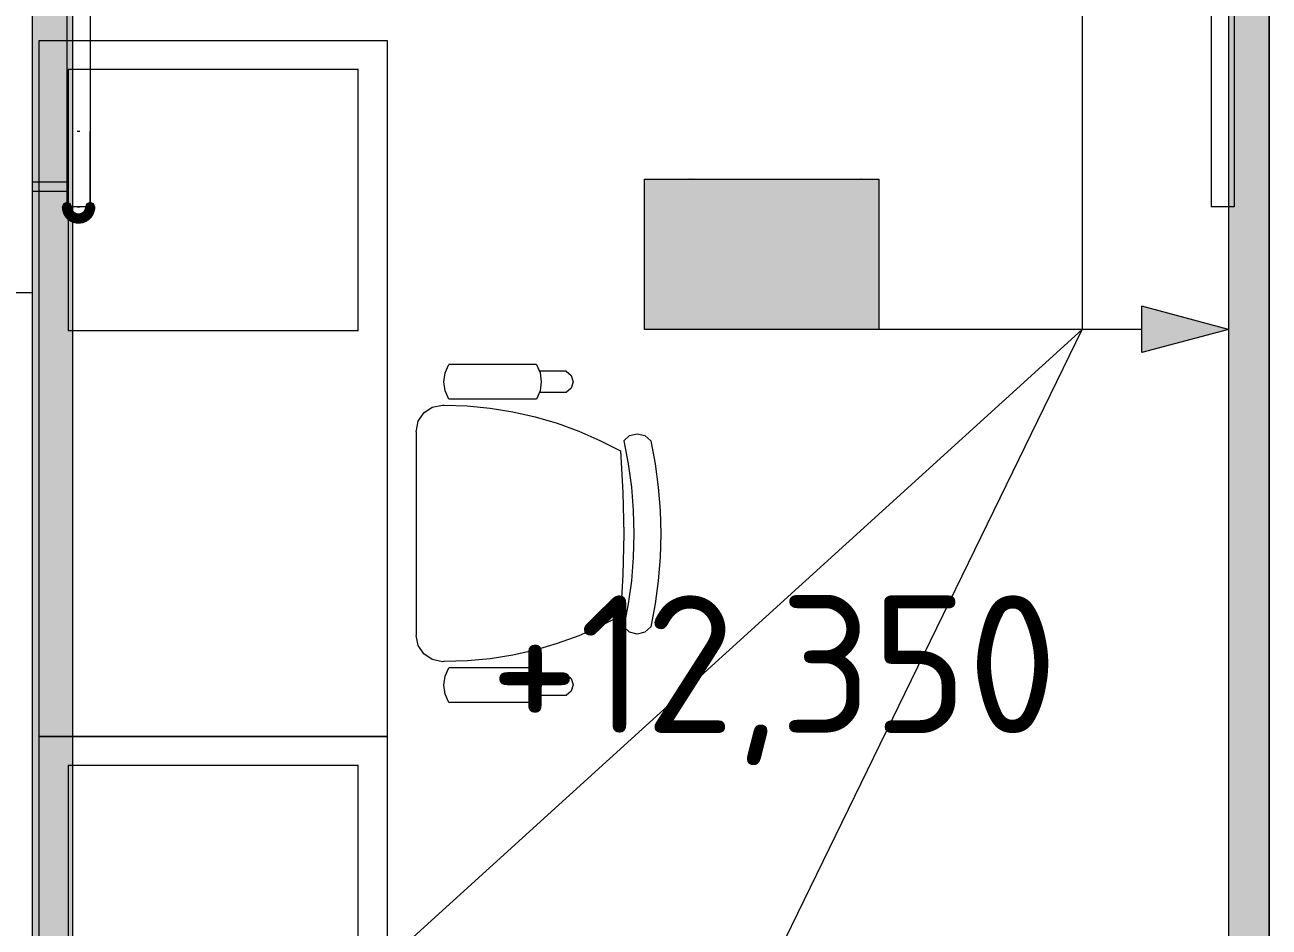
# Model space of a CAD drawing. Header units: millimetres. Extents: x 0 to 1189, y 0 to 841.
# Drawn here: x 634.08 to 655.53, y 334.67 to 350.22 of the extents above; entities that cross this region are included whole.
import ezdxf

# ---------------------------------------------------------------- set-up
doc = ezdxf.new("R2010")
doc.units = ezdxf.units.MM

msp = doc.modelspace()

# ---------------------------------------------------------------- hatches: boundary and pattern name
at = {"true_color": 0xf1d696}
h = msp.add_hatch(color=41, dxfattribs=at)
h.dxf.hatch_style = 2
h.paths.add_polyline_path([(634.90197, 313.004249), (634.201969, 313.004249), (634.201969, 369.504335), (634.90197, 369.504335)])
h = msp.add_hatch(color=41, dxfattribs=at)
h.dxf.hatch_style = 2
h.paths.add_polyline_path([(654.827, 369.504335), (655.527001, 369.504335), (655.527001, 313.004249), (654.827, 313.004249)])
at = {"true_color": 0xffffff}
h = msp.add_hatch(color=7, dxfattribs=at)
h.dxf.hatch_style = 2
h.paths.add_polyline_path([(644.760985, 347.561302), (648.800991, 347.561302), (648.800991, 344.973298), (644.760985, 344.973298)])
h = msp.add_hatch(color=7, dxfattribs=at)
h.dxf.hatch_style = 2
h.paths.add_polyline_path([(644.760985, 347.561302), (648.800991, 347.561302), (648.800991, 344.973298), (644.760985, 344.973298)])
h = msp.add_hatch(color=7, dxfattribs=at)
h.dxf.hatch_style = 2
h.paths.add_polyline_path([(644.760985, 347.561302), (648.800991, 347.561302), (648.800991, 344.973298), (644.760985, 344.973298)])
h = msp.add_hatch(color=7, dxfattribs=at)
h.dxf.hatch_style = 2
h.paths.add_polyline_path([(644.760985, 347.561302), (648.800991, 347.561302), (648.800991, 344.973298), (644.760985, 344.973298)])
at = {"true_color": 0x0077b0}
h = msp.add_hatch(color=144, dxfattribs=at)
h.paths.add_polyline_path([(645.973221, 346.166535), (645.973221, 346.973514), (645.943731, 347.130197), (645.85471, 347.261249), (645.72607, 347.347652), (645.569731, 347.377004), (645.413255, 347.347652), (645.281997, 347.261249), (645.194561, 347.130197), (645.166242, 346.973514), (645.166242, 346.166535), (645.194561, 346.010197), (645.281997, 345.881557), (645.413255, 345.792536), (645.569731, 345.763046), (645.72607, 345.792536), (645.85471, 345.881557), (645.943731, 346.010197)])
h.paths.add_polyline_path([(646.173863, 346.166535), (646.16271, 346.045879), (646.129284, 345.933853), (646.073637, 345.830819), (645.995821, 345.737138), (645.904052, 345.659839), (645.802, 345.605329), (645.690336, 345.57304), (645.569731, 345.562403), (645.447999, 345.57304), (645.336292, 345.605329), (645.234093, 345.659839), (645.140886, 345.737138), (645.063156, 345.830819), (645.007699, 345.933853), (644.974462, 346.045879), (644.963395, 346.166535), (644.963395, 346.973514), (644.974462, 347.095247), (645.007699, 347.206954), (645.063156, 347.309153), (645.140886, 347.40236), (645.234093, 347.480176), (645.336292, 347.535823), (645.447999, 347.569249), (645.569731, 347.580402), (645.690387, 347.569292), (645.802413, 347.536167), (645.905447, 347.481339), (645.999128, 347.405116), (646.075032, 347.311478), (646.129697, 347.208332), (646.162762, 347.095677), (646.173863, 346.973514)])
h = msp.add_hatch(color=144, dxfattribs=at)
h.paths.add_polyline_path([(645.973221, 346.166535), (645.973221, 346.973514), (645.943731, 347.130197), (645.85471, 347.261249), (645.72607, 347.347652), (645.569731, 347.377004), (645.413255, 347.347652), (645.281997, 347.261249), (645.194561, 347.130197), (645.166242, 346.973514), (645.166242, 346.166535), (645.194561, 346.010197), (645.281997, 345.881557), (645.413255, 345.792536), (645.569731, 345.763046), (645.72607, 345.792536), (645.85471, 345.881557), (645.943731, 346.010197)])
h.paths.add_polyline_path([(646.173863, 346.166535), (646.16271, 346.045879), (646.129284, 345.933853), (646.073637, 345.830819), (645.995821, 345.737138), (645.904052, 345.659839), (645.802, 345.605329), (645.690336, 345.57304), (645.569731, 345.562403), (645.447999, 345.57304), (645.336292, 345.605329), (645.234093, 345.659839), (645.140886, 345.737138), (645.063156, 345.830819), (645.007699, 345.933853), (644.974462, 346.045879), (644.963395, 346.166535), (644.963395, 346.973514), (644.974462, 347.095247), (645.007699, 347.206954), (645.063156, 347.309153), (645.140886, 347.40236), (645.234093, 347.480176), (645.336292, 347.535823), (645.447999, 347.569249), (645.569731, 347.580402), (645.690387, 347.569292), (645.802413, 347.536167), (645.905447, 347.481339), (645.999128, 347.405116), (646.075032, 347.311478), (646.129697, 347.208332), (646.162762, 347.095677), (646.173863, 346.973514)])
h = msp.add_hatch(color=144, dxfattribs=at)
h.paths.add_polyline_path([(645.973221, 346.166535), (645.973221, 346.973514), (645.943731, 347.130197), (645.85471, 347.261249), (645.72607, 347.347652), (645.569731, 347.377004), (645.413255, 347.347652), (645.281997, 347.261249), (645.194561, 347.130197), (645.166242, 346.973514), (645.166242, 346.166535), (645.194561, 346.010197), (645.281997, 345.881557), (645.413255, 345.792536), (645.569731, 345.763046), (645.72607, 345.792536), (645.85471, 345.881557), (645.943731, 346.010197)])
h.paths.add_polyline_path([(646.173863, 346.166535), (646.16271, 346.045879), (646.129284, 345.933853), (646.073637, 345.830819), (645.995821, 345.737138), (645.904052, 345.659839), (645.802, 345.605329), (645.690336, 345.57304), (645.569731, 345.562403), (645.447999, 345.57304), (645.336292, 345.605329), (645.234093, 345.659839), (645.140886, 345.737138), (645.063156, 345.830819), (645.007699, 345.933853), (644.974462, 346.045879), (644.963395, 346.166535), (644.963395, 346.973514), (644.974462, 347.095247), (645.007699, 347.206954), (645.063156, 347.309153), (645.140886, 347.40236), (645.234093, 347.480176), (645.336292, 347.535823), (645.447999, 347.569249), (645.569731, 347.580402), (645.690387, 347.569292), (645.802413, 347.536167), (645.905447, 347.481339), (645.999128, 347.405116), (646.075032, 347.311478), (646.129697, 347.208332), (646.162762, 347.095677), (646.173863, 346.973514)])
h = msp.add_hatch(color=144, dxfattribs=at)
h.paths.add_polyline_path([(645.973221, 346.166535), (645.973221, 346.973514), (645.943731, 347.130197), (645.85471, 347.261249), (645.72607, 347.347652), (645.569731, 347.377004), (645.413255, 347.347652), (645.281997, 347.261249), (645.194561, 347.130197), (645.166242, 346.973514), (645.166242, 346.166535), (645.194561, 346.010197), (645.281997, 345.881557), (645.413255, 345.792536), (645.569731, 345.763046), (645.72607, 345.792536), (645.85471, 345.881557), (645.943731, 346.010197)])
h.paths.add_polyline_path([(646.173863, 346.166535), (646.16271, 346.045879), (646.129284, 345.933853), (646.073637, 345.830819), (645.995821, 345.737138), (645.904052, 345.659839), (645.802, 345.605329), (645.690336, 345.57304), (645.569731, 345.562403), (645.447999, 345.57304), (645.336292, 345.605329), (645.234093, 345.659839), (645.140886, 345.737138), (645.063156, 345.830819), (645.007699, 345.933853), (644.974462, 346.045879), (644.963395, 346.166535), (644.963395, 346.973514), (644.974462, 347.095247), (645.007699, 347.206954), (645.063156, 347.309153), (645.140886, 347.40236), (645.234093, 347.480176), (645.336292, 347.535823), (645.447999, 347.569249), (645.569731, 347.580402), (645.690387, 347.569292), (645.802413, 347.536167), (645.905447, 347.481339), (645.999128, 347.405116), (646.075032, 347.311478), (646.129697, 347.208332), (646.162762, 347.095677), (646.173863, 346.973514)])
h = msp.add_hatch(color=144, dxfattribs=at)
h.dxf.hatch_style = 2
h.paths.add_polyline_path([(648.396341, 347.235893), (648.16483, 347.004382), (648.094275, 346.973514), (648.018138, 346.998801), (647.992851, 347.074938), (648.020963, 347.145493), (648.416185, 347.540715), (648.456974, 347.570067), (648.497764, 347.580402), (648.573901, 347.55484), (648.599188, 347.478428), (648.599188, 345.661071), (648.573901, 345.586312), (648.497764, 345.562403), (648.421628, 345.586312), (648.396341, 345.661071)])
h = msp.add_hatch(color=144, dxfattribs=at)
h.dxf.hatch_style = 2
h.paths.add_polyline_path([(648.396341, 347.235893), (648.16483, 347.004382), (648.094275, 346.973514), (648.018138, 346.998801), (647.992851, 347.074938), (648.020963, 347.145493), (648.416185, 347.540715), (648.456974, 347.570067), (648.497764, 347.580402), (648.573901, 347.55484), (648.599188, 347.478428), (648.599188, 345.661071), (648.573901, 345.586312), (648.497764, 345.562403), (648.421628, 345.586312), (648.396341, 345.661071)])
h = msp.add_hatch(color=144, dxfattribs=at)
h.dxf.hatch_style = 2
h.paths.add_polyline_path([(648.396341, 347.235893), (648.16483, 347.004382), (648.094275, 346.973514), (648.018138, 346.998801), (647.992851, 347.074938), (648.020963, 347.145493), (648.416185, 347.540715), (648.456974, 347.570067), (648.497764, 347.580402), (648.573901, 347.55484), (648.599188, 347.478428), (648.599188, 345.661071), (648.573901, 345.586312), (648.497764, 345.562403), (648.421628, 345.586312), (648.396341, 345.661071)])
h = msp.add_hatch(color=144, dxfattribs=at)
h.dxf.hatch_style = 2
h.paths.add_polyline_path([(648.396341, 347.235893), (648.16483, 347.004382), (648.094275, 346.973514), (648.018138, 346.998801), (647.992851, 347.074938), (648.020963, 347.145493), (648.416185, 347.540715), (648.456974, 347.570067), (648.497764, 347.580402), (648.573901, 347.55484), (648.599188, 347.478428), (648.599188, 345.661071), (648.573901, 345.586312), (648.497764, 345.562403), (648.421628, 345.586312), (648.396341, 345.661071)])
h = msp.add_hatch(color=7)
h.dxf.hatch_style = 2
h.paths.add_polyline_path([(634.71197, 347.082301), (634.738407, 347.018738), (634.80197, 346.992301), (634.865532, 347.018738), (634.89197, 347.082301), (634.865532, 347.147864), (634.80197, 347.174301), (634.738407, 347.147864)])
h = msp.add_hatch(color=7)
h.dxf.hatch_style = 2
h.paths.add_polyline_path([(634.71197, 347.074301), (634.738407, 347.010738), (634.80197, 346.984301), (634.865532, 347.010738), (634.89197, 347.074301), (634.865532, 347.145864), (634.80197, 347.172301), (634.738407, 347.145864)])
h = msp.add_hatch(color=7)
h.dxf.hatch_style = 2
h.paths.add_polyline_path([(634.713665, 347.055138), (634.747782, 346.995345), (634.814133, 346.976996), (634.873926, 347.011113), (634.892275, 347.077464), (634.857158, 347.145257), (634.790807, 347.163606), (634.731014, 347.129489)])
h = msp.add_hatch(color=7)
h.dxf.hatch_style = 2
h.paths.add_polyline_path([(634.714665, 347.047138), (634.748782, 346.987345), (634.815133, 346.968996), (634.874926, 347.003113), (634.893275, 347.069464), (634.858158, 347.137257), (634.791807, 347.155606), (634.732014, 347.121489)])
h = msp.add_hatch(color=7)
h.dxf.hatch_style = 2
h.paths.add_polyline_path([(634.715665, 347.039138), (634.749782, 346.979345), (634.816133, 346.960996), (634.875926, 346.995113), (634.894275, 347.061464), (634.859158, 347.129257), (634.792807, 347.147606), (634.733014, 347.113489)])
h = msp.add_hatch(color=7)
h.dxf.hatch_style = 2
h.paths.add_polyline_path([(634.718665, 347.023138), (634.752782, 346.963345), (634.819133, 346.944996), (634.878926, 346.979113), (634.897275, 347.045464), (634.862158, 347.113257), (634.795807, 347.131606), (634.736014, 347.097489)])
h = msp.add_hatch(color=7)
h.dxf.hatch_style = 2
h.paths.add_polyline_path([(634.719657, 347.020473), (634.760721, 346.96522), (634.828798, 346.954988), (634.884051, 346.996052), (634.894283, 347.064129), (634.851218, 347.127382), (634.783142, 347.137614), (634.727889, 347.096549)])
h = msp.add_hatch(color=7)
h.dxf.hatch_style = 2
h.paths.add_polyline_path([(634.7267, 346.9947), (634.773773, 346.944467), (634.842571, 346.942031), (634.892804, 346.989104), (634.89524, 347.057902), (634.845167, 347.116135), (634.776369, 347.118571), (634.726136, 347.071498)])
h = msp.add_hatch(color=7)
h.dxf.hatch_style = 2
h.paths.add_polyline_path([(634.726433, 346.994576), (634.769315, 346.940722), (634.837695, 346.932764), (634.891549, 346.975646), (634.899507, 347.044026), (634.854625, 347.10488), (634.786245, 347.112838), (634.732391, 347.069956)])
h = msp.add_hatch(color=7)
h.dxf.hatch_style = 2
h.paths.add_polyline_path([(634.7317, 346.9797), (634.778773, 346.929467), (634.847571, 346.927031), (634.897804, 346.974104), (634.90024, 347.042902), (634.850167, 347.101135), (634.781369, 347.103571), (634.731136, 347.056498)])
h = msp.add_hatch(color=7)
h.dxf.hatch_style = 2
h.paths.add_polyline_path([(634.736247, 346.968848), (634.785585, 346.920839), (634.854423, 346.921578), (634.902432, 346.970916), (634.901693, 347.039754), (634.849355, 347.094763), (634.780517, 347.094024), (634.732508, 347.044686)])
h = msp.add_hatch(color=7)
h.dxf.hatch_style = 2
h.paths.add_polyline_path([(634.739247, 346.961848), (634.788585, 346.913839), (634.857423, 346.914578), (634.905432, 346.963916), (634.904693, 347.032754), (634.852355, 347.087763), (634.783517, 347.087024), (634.735508, 347.037686)])
h = msp.add_hatch(color=7)
h.dxf.hatch_style = 2
h.paths.add_polyline_path([(634.745471, 346.949052), (634.797544, 346.904023), (634.866219, 346.908802), (634.911248, 346.960875), (634.906468, 347.02955), (634.850396, 347.082579), (634.781721, 347.077799), (634.736692, 347.025727)])
h = msp.add_hatch(color=7)
h.dxf.hatch_style = 2
h.paths.add_polyline_path([(634.751828, 346.937648), (634.806318, 346.895577), (634.874622, 346.904159), (634.916694, 346.958649), (634.908112, 347.026953), (634.849622, 347.076024), (634.781317, 347.067443), (634.739246, 347.012953)])
h = msp.add_hatch(color=7)
h.dxf.hatch_style = 2
h.paths.add_polyline_path([(634.759085, 346.926378), (634.816341, 346.888155), (634.883893, 346.901416), (634.922115, 346.958672), (634.908855, 347.026224), (634.847599, 347.070446), (634.780047, 347.057185), (634.741824, 346.99993)])
h = msp.add_hatch(color=7)
h.dxf.hatch_style = 2
h.paths.add_polyline_path([(634.759828, 346.924648), (634.814318, 346.882577), (634.882622, 346.891159), (634.924694, 346.945649), (634.916112, 347.013953), (634.857622, 347.063024), (634.789317, 347.054443), (634.747246, 346.999953)])
h = msp.add_hatch(color=7)
h.dxf.hatch_style = 2
h.paths.add_polyline_path([(635.24111, 346.919684), (635.261492, 346.985439), (635.229587, 347.046441), (635.163832, 347.066823), (635.10283, 347.034917), (635.077448, 346.963162), (635.109354, 346.902161), (635.175109, 346.881779)])
h = msp.add_hatch(color=7)
h.dxf.hatch_style = 2
h.paths.add_polyline_path([(635.254112, 346.939648), (635.262694, 347.007953), (635.220623, 347.062443), (635.152318, 347.071024), (635.097828, 347.028953), (635.085247, 346.953649), (635.127318, 346.899159), (635.195622, 346.890577)])
h = msp.add_hatch(color=7)
h.dxf.hatch_style = 2
h.paths.add_polyline_path([(635.258112, 346.946648), (635.266694, 347.014953), (635.224623, 347.069443), (635.156319, 347.078024), (635.101828, 347.035953), (635.089247, 346.960649), (635.131318, 346.906159), (635.199622, 346.897577)])
h = msp.add_hatch(color=7)
h.dxf.hatch_style = 2
h.paths.add_polyline_path([(635.265694, 346.962848), (635.266432, 347.031686), (635.218423, 347.081024), (635.149586, 347.081763), (635.100247, 347.033754), (635.096509, 346.957916), (635.144518, 346.908578), (635.213355, 346.907839)])
h = msp.add_hatch(color=7)
h.dxf.hatch_style = 2
h.paths.add_polyline_path([(635.27024, 346.9747), (635.267804, 347.043498), (635.217572, 347.090571), (635.148773, 347.088135), (635.101701, 347.037902), (635.101137, 346.961104), (635.151369, 346.914031), (635.220168, 346.916467)])
h = msp.add_hatch(color=7)
h.dxf.hatch_style = 2
h.paths.add_polyline_path([(635.271694, 346.977848), (635.272432, 347.046686), (635.224423, 347.096024), (635.155586, 347.096763), (635.106247, 347.048754), (635.102509, 346.972916), (635.150518, 346.923578), (635.219355, 346.922839)])
h = msp.add_hatch(color=7)
h.dxf.hatch_style = 2
h.paths.add_polyline_path([(635.27624, 346.9897), (635.273804, 347.058498), (635.223572, 347.105571), (635.154773, 347.103135), (635.107701, 347.052902), (635.107137, 346.976104), (635.157369, 346.929031), (635.226168, 346.931467)])
h = msp.add_hatch(color=7)
h.dxf.hatch_style = 2
h.paths.add_polyline_path([(635.280508, 347.003576), (635.272549, 347.071956), (635.218695, 347.114838), (635.150315, 347.10688), (635.107433, 347.053026), (635.113391, 346.977646), (635.167245, 346.934764), (635.235625, 346.942722)])
h = msp.add_hatch(color=7)
h.dxf.hatch_style = 2
h.paths.add_polyline_path([(635.283283, 347.014473), (635.273051, 347.082549), (635.217799, 347.123614), (635.149722, 347.113382), (635.108657, 347.058129), (635.116889, 346.982052), (635.172142, 346.940988), (635.240219, 346.95122)])
h = msp.add_hatch(color=7)
h.dxf.hatch_style = 2
h.paths.add_polyline_path([(635.285283, 347.022473), (635.275051, 347.090549), (635.219799, 347.131614), (635.151722, 347.121382), (635.110657, 347.066129), (635.118889, 346.990052), (635.174142, 346.948988), (635.242219, 346.95922)])
h = msp.add_hatch(color=7)
h.dxf.hatch_style = 2
h.paths.add_polyline_path([(635.290276, 347.049138), (635.271926, 347.115489), (635.212134, 347.149606), (635.145783, 347.131257), (635.111665, 347.071464), (635.129015, 346.997113), (635.188807, 346.962996), (635.255158, 346.981345)])
h = msp.add_hatch(color=7)
h.dxf.hatch_style = 2
h.paths.add_polyline_path([(635.291971, 347.084301), (635.265533, 347.147864), (635.20197, 347.174301), (635.138408, 347.147864), (635.11197, 347.084301), (635.138408, 347.012738), (635.20197, 346.986301), (635.265533, 347.012738)])
h = msp.add_hatch(color=7)
h.dxf.hatch_style = 2
h.paths.add_polyline_path([(635.291971, 347.076301), (635.265533, 347.139864), (635.20197, 347.166301), (635.138408, 347.139864), (635.11197, 347.076301), (635.138408, 347.004738), (635.20197, 346.978301), (635.265533, 347.004738)])
h = msp.add_hatch(color=7)
h.dxf.hatch_style = 2
h.paths.add_polyline_path([(635.287283, 347.030473), (635.277051, 347.098549), (635.221799, 347.139614), (635.153722, 347.129382), (635.112657, 347.074129), (635.120889, 346.998052), (635.176142, 346.956988), (635.244219, 346.96722)])
h = msp.add_hatch(color=7)
h.dxf.hatch_style = 2
h.paths.add_polyline_path([(635.291276, 347.057138), (635.272926, 347.123489), (635.213134, 347.157606), (635.146783, 347.139257), (635.112665, 347.079464), (635.130015, 347.005113), (635.189807, 346.970996), (635.256158, 346.989345)])
h = msp.add_hatch(color=7)
h.dxf.hatch_style = 2
h.paths.add_polyline_path([(634.77383, 346.905684), (634.834832, 346.873779), (634.900587, 346.894161), (634.932492, 346.955162), (634.91211, 347.020917), (634.846108, 347.058823), (634.780353, 347.038441), (634.748448, 346.977439)])
h = msp.add_hatch(color=7)
h.dxf.hatch_style = 2
h.paths.add_polyline_path([(634.774734, 346.903989), (634.833192, 346.867633), (634.900281, 346.883065), (634.936638, 346.941523), (634.921206, 347.008612), (634.857748, 347.051969), (634.790658, 347.036537), (634.754302, 346.978079)])
h = msp.add_hatch(color=7)
h.dxf.hatch_style = 2
h.paths.add_polyline_path([(634.78383, 346.892684), (634.844832, 346.860779), (634.910587, 346.881161), (634.942492, 346.942162), (634.92211, 347.007917), (634.856108, 347.045823), (634.790353, 347.025441), (634.758448, 346.964439)])
h = msp.add_hatch(color=7)
h.dxf.hatch_style = 2
h.paths.add_polyline_path([(634.79533, 346.880661), (634.85897, 346.85441), (634.92261, 346.880661), (634.948861, 346.944301), (634.92261, 347.00794), (634.85297, 347.040192), (634.78933, 347.01394), (634.763079, 346.950301)])
h = msp.add_hatch(color=7)
h.dxf.hatch_style = 2
h.paths.add_polyline_path([(634.80033, 346.875661), (634.86397, 346.84941), (634.92761, 346.875661), (634.953861, 346.939301), (634.92761, 347.00294), (634.85897, 347.034192), (634.79533, 347.00794), (634.769079, 346.944301)])
h = msp.add_hatch(color=7)
h.dxf.hatch_style = 2
h.paths.add_polyline_path([(634.80633, 346.869661), (634.86997, 346.84341), (634.93361, 346.869661), (634.959861, 346.933301), (634.93361, 346.99694), (634.86397, 347.029192), (634.80033, 347.00294), (634.774079, 346.939301)])
h = msp.add_hatch(color=7)
h.dxf.hatch_style = 2
h.paths.add_polyline_path([(634.818353, 346.859161), (634.884108, 346.838779), (634.94511, 346.870684), (634.965492, 346.936439), (634.933587, 346.997441), (634.861832, 347.022823), (634.80083, 346.990917), (634.780448, 346.925162)])
h = msp.add_hatch(color=7)
h.dxf.hatch_style = 2
h.paths.add_polyline_path([(634.830658, 346.850065), (634.897748, 346.834633), (634.956206, 346.870989), (634.971638, 346.938079), (634.935281, 346.996537), (634.861192, 347.016969), (634.802734, 346.980612), (634.787302, 346.913523)])
h = msp.add_hatch(color=7)
h.dxf.hatch_style = 2
h.paths.add_polyline_path([(634.839047, 346.844416), (634.906599, 346.831155), (634.963855, 346.869378), (634.977115, 346.93693), (634.938893, 346.994185), (634.865341, 347.011446), (634.808085, 346.973224), (634.794824, 346.905672)])
h = msp.add_hatch(color=7)
h.dxf.hatch_style = 2
h.paths.add_polyline_path([(634.843658, 346.841065), (634.910748, 346.825633), (634.969206, 346.861989), (634.984638, 346.929079), (634.948281, 346.987537), (634.874192, 347.007969), (634.815734, 346.971612), (634.800302, 346.904523)])
h = msp.add_hatch(color=7)
h.dxf.hatch_style = 2
h.paths.add_polyline_path([(634.858317, 346.832159), (634.926622, 346.823577), (634.981112, 346.865648), (634.989694, 346.933953), (634.947623, 346.988443), (634.872318, 347.001024), (634.817828, 346.958953), (634.809246, 346.890649)])
h = msp.add_hatch(color=7)
h.dxf.hatch_style = 2
h.paths.add_polyline_path([(634.865317, 346.828159), (634.933622, 346.819577), (634.988112, 346.861648), (634.996694, 346.929953), (634.954623, 346.984443), (634.879318, 346.997024), (634.824828, 346.954953), (634.816246, 346.886649)])
h = msp.add_hatch(color=7)
h.dxf.hatch_style = 2
h.paths.add_polyline_path([(634.881517, 346.820578), (634.950355, 346.819839), (634.999693, 346.867848), (635.000432, 346.936685), (634.952423, 346.986024), (634.876585, 346.989762), (634.827247, 346.941753), (634.826508, 346.872916)])
h = msp.add_hatch(color=7)
h.dxf.hatch_style = 2
h.paths.add_polyline_path([(634.879317, 346.821159), (634.947622, 346.812577), (635.002112, 346.854648), (635.010694, 346.922953), (634.968623, 346.977443), (634.893318, 346.990024), (634.838828, 346.947953), (634.830246, 346.879649)])
h = msp.add_hatch(color=7)
h.dxf.hatch_style = 2
h.paths.add_polyline_path([(634.910142, 346.809988), (634.978219, 346.82022), (635.019283, 346.875472), (635.009051, 346.943549), (634.953798, 346.984614), (634.877721, 346.976382), (634.836657, 346.921129), (634.846889, 346.853052)])
h = msp.add_hatch(color=7)
h.dxf.hatch_style = 2
h.paths.add_polyline_path([(634.903517, 346.811577), (634.972355, 346.810839), (635.021693, 346.858848), (635.022432, 346.927685), (634.974423, 346.977024), (634.898585, 346.980762), (634.849247, 346.932753), (634.848508, 346.863916)])
h = msp.add_hatch(color=7)
h.dxf.hatch_style = 2
h.paths.add_polyline_path([(634.915369, 346.807031), (634.984167, 346.809467), (635.03124, 346.8597), (635.028804, 346.928498), (634.978571, 346.97557), (634.901773, 346.976135), (634.8547, 346.925902), (634.857136, 346.857103)])
h = msp.add_hatch(color=7)
h.dxf.hatch_style = 2
h.paths.add_polyline_path([(634.933142, 346.801988), (635.001219, 346.81222), (635.042283, 346.867472), (635.032051, 346.935549), (634.976798, 346.976614), (634.900721, 346.968382), (634.859657, 346.913129), (634.869889, 346.845052)])
h = msp.add_hatch(color=7)
h.dxf.hatch_style = 2
h.paths.add_polyline_path([(634.949242, 346.799205), (635.015905, 346.816388), (635.051066, 346.875573), (635.033883, 346.942235), (634.974698, 346.977396), (634.901035, 346.961214), (634.865874, 346.902029), (634.883057, 346.835366)])
h = msp.add_hatch(color=7)
h.dxf.hatch_style = 2
h.paths.add_polyline_path([(634.948142, 346.798988), (635.016219, 346.80922), (635.057283, 346.864472), (635.047051, 346.932549), (634.991798, 346.973614), (634.915721, 346.965382), (634.874657, 346.910129), (634.884889, 346.842052)])
h = msp.add_hatch(color=7)
h.dxf.hatch_style = 2
h.paths.add_polyline_path([(634.966807, 346.795996), (635.033158, 346.814345), (635.067275, 346.874138), (635.048926, 346.940488), (634.989133, 346.974606), (634.914782, 346.957256), (634.880665, 346.897464), (634.899014, 346.831113)])
h = msp.add_hatch(color=7)
h.dxf.hatch_style = 2
h.paths.add_polyline_path([(634.974807, 346.794996), (635.041158, 346.813345), (635.075275, 346.873138), (635.056926, 346.939488), (634.997133, 346.973606), (634.922782, 346.956256), (634.888665, 346.896464), (634.907014, 346.830113)])
h = msp.add_hatch(color=7)
h.dxf.hatch_style = 2
h.paths.add_polyline_path([(634.99397, 346.794301), (635.057533, 346.820738), (635.08397, 346.884301), (635.057533, 346.947863), (634.99397, 346.974301), (634.922408, 346.947863), (634.89597, 346.884301), (634.922408, 346.820738)])
h = msp.add_hatch(color=7)
h.dxf.hatch_style = 2
h.paths.add_polyline_path([(635.00197, 346.794301), (635.065533, 346.820738), (635.09197, 346.884301), (635.065533, 346.947863), (635.00197, 346.974301), (634.930408, 346.947863), (634.90397, 346.884301), (634.930408, 346.820738)])
h = msp.add_hatch(color=7)
h.dxf.hatch_style = 2
h.paths.add_polyline_path([(635.00397, 346.794301), (635.067533, 346.820738), (635.09397, 346.884301), (635.067533, 346.947863), (635.00397, 346.974301), (634.938408, 346.947863), (634.91197, 346.884301), (634.938408, 346.820738)])
h = msp.add_hatch(color=7)
h.dxf.hatch_style = 2
h.paths.add_polyline_path([(635.01197, 346.794301), (635.075533, 346.820738), (635.10197, 346.884301), (635.075533, 346.947863), (635.01197, 346.974301), (634.940408, 346.947863), (634.91397, 346.884301), (634.940408, 346.820738)])
h = msp.add_hatch(color=7)
h.dxf.hatch_style = 2
h.paths.add_polyline_path([(635.031133, 346.795996), (635.090926, 346.830113), (635.109275, 346.896464), (635.075158, 346.956256), (635.008807, 346.974606), (634.941014, 346.939488), (634.922665, 346.873138), (634.956782, 346.813345)])
h = msp.add_hatch(color=7)
h.dxf.hatch_style = 2
h.paths.add_polyline_path([(635.02797, 346.795301), (635.091533, 346.821738), (635.11797, 346.885301), (635.091533, 346.948863), (635.02797, 346.975301), (634.956408, 346.948863), (634.92997, 346.885301), (634.956408, 346.821738)])
h = msp.add_hatch(color=7)
h.dxf.hatch_style = 2
h.paths.add_polyline_path([(635.057798, 346.799988), (635.113051, 346.841052), (635.123283, 346.909129), (635.082219, 346.964382), (635.014142, 346.974614), (634.950889, 346.931549), (634.940657, 346.863472), (634.981722, 346.80822)])
h = msp.add_hatch(color=7)
h.dxf.hatch_style = 2
h.paths.add_polyline_path([(635.055133, 346.798996), (635.114926, 346.833113), (635.133275, 346.899464), (635.099158, 346.959256), (635.032807, 346.977606), (634.965014, 346.942488), (634.946665, 346.876138), (634.980782, 346.816345)])
h = msp.add_hatch(color=7)
h.dxf.hatch_style = 2
h.paths.add_polyline_path([(635.073798, 346.802988), (635.129051, 346.844052), (635.139283, 346.912129), (635.098219, 346.967382), (635.030142, 346.977614), (634.966889, 346.934549), (634.956657, 346.866472), (634.997722, 346.81122)])
h = msp.add_hatch(color=7)
h.dxf.hatch_style = 2
h.paths.add_polyline_path([(635.081798, 346.804988), (635.137051, 346.846052), (635.147283, 346.914129), (635.106219, 346.969382), (635.038142, 346.979614), (634.974889, 346.936549), (634.964657, 346.868472), (635.005722, 346.81322)])
h = msp.add_hatch(color=7)
h.dxf.hatch_style = 2
h.paths.add_polyline_path([(635.102423, 346.812577), (635.150432, 346.861916), (635.149693, 346.930753), (635.100355, 346.978762), (635.031517, 346.978024), (634.976508, 346.925685), (634.977247, 346.856848), (635.026586, 346.808839)])
h = msp.add_hatch(color=7)
h.dxf.hatch_style = 2
h.paths.add_polyline_path([(635.096798, 346.809988), (635.152051, 346.851052), (635.162283, 346.919129), (635.121219, 346.974382), (635.053142, 346.984614), (634.989889, 346.941549), (634.979657, 346.873472), (635.020722, 346.81822)])
h = msp.add_hatch(color=7)
h.dxf.hatch_style = 2
h.paths.add_polyline_path([(635.117423, 346.817578), (635.165432, 346.866916), (635.164693, 346.935753), (635.115355, 346.983762), (635.046517, 346.983024), (634.991508, 346.930685), (634.992247, 346.861848), (635.041586, 346.813839)])
h = msp.add_hatch(color=7)
h.dxf.hatch_style = 2
h.paths.add_polyline_path([(635.133623, 346.826159), (635.175694, 346.880649), (635.167112, 346.948953), (635.112622, 346.991024), (635.044318, 346.982443), (634.995247, 346.923953), (635.003828, 346.855648), (635.058318, 346.813577)])
h = msp.add_hatch(color=7)
h.dxf.hatch_style = 2
h.paths.add_polyline_path([(635.131423, 346.824578), (635.179432, 346.873916), (635.178693, 346.942753), (635.129355, 346.990762), (635.060517, 346.990024), (635.005508, 346.937685), (635.006247, 346.868848), (635.055586, 346.820839)])
h = msp.add_hatch(color=7)
h.dxf.hatch_style = 2
h.paths.add_polyline_path([(635.147623, 346.833159), (635.189694, 346.887649), (635.181112, 346.955953), (635.126622, 346.998024), (635.058318, 346.989443), (635.009247, 346.930953), (635.017828, 346.862648), (635.072318, 346.820577)])
h = msp.add_hatch(color=7)
h.dxf.hatch_style = 2
h.paths.add_polyline_path([(635.154623, 346.837159), (635.196694, 346.891649), (635.188112, 346.959953), (635.133622, 347.002024), (635.065318, 346.993443), (635.016247, 346.934953), (635.024828, 346.866648), (635.079318, 346.824577)])
h = msp.add_hatch(color=7)
h.dxf.hatch_style = 2
h.paths.add_polyline_path([(635.169282, 346.847065), (635.205638, 346.905523), (635.190206, 346.972612), (635.131748, 347.008969), (635.064659, 346.993537), (635.021302, 346.930079), (635.036734, 346.862989), (635.095192, 346.826633)])
h = msp.add_hatch(color=7)
h.dxf.hatch_style = 2
h.paths.add_polyline_path([(635.180587, 346.856161), (635.212492, 346.917162), (635.19211, 346.982917), (635.131109, 347.014823), (635.065354, 346.994441), (635.027448, 346.928439), (635.04783, 346.862684), (635.108832, 346.830779)])
h = msp.add_hatch(color=7)
h.dxf.hatch_style = 2
h.paths.add_polyline_path([(635.182282, 346.857065), (635.218638, 346.915523), (635.203206, 346.982612), (635.144748, 347.018969), (635.077659, 347.003537), (635.034302, 346.940079), (635.049734, 346.872989), (635.108192, 346.836633)])
h = msp.add_hatch(color=7)
h.dxf.hatch_style = 2
h.paths.add_polyline_path([(635.193587, 346.866161), (635.225492, 346.927162), (635.20511, 346.992917), (635.144109, 347.024823), (635.078354, 347.004441), (635.040448, 346.938439), (635.06083, 346.872684), (635.121832, 346.840779)])
h = msp.add_hatch(color=7)
h.dxf.hatch_style = 2
h.paths.add_polyline_path([(635.199587, 346.871161), (635.231492, 346.932162), (635.21111, 346.997917), (635.150109, 347.029823), (635.084354, 347.009441), (635.046448, 346.943439), (635.06683, 346.877684), (635.127832, 346.845779)])
h = msp.add_hatch(color=7)
h.dxf.hatch_style = 2
h.paths.add_polyline_path([(635.21611, 346.888684), (635.236492, 346.954439), (635.204587, 347.015441), (635.138832, 347.035823), (635.07783, 347.003917), (635.052448, 346.932162), (635.084354, 346.871161), (635.150109, 346.850779)])
h = msp.add_hatch(color=7)
h.dxf.hatch_style = 2
h.paths.add_polyline_path([(635.21661, 346.888661), (635.242861, 346.952301), (635.21661, 347.01594), (635.15297, 347.042192), (635.089331, 347.01594), (635.057079, 346.946301), (635.083331, 346.882661), (635.14697, 346.85641)])
h = msp.add_hatch(color=7)
h.dxf.hatch_style = 2
h.paths.add_polyline_path([(635.22711, 346.900684), (635.247492, 346.966439), (635.215587, 347.027441), (635.149832, 347.047823), (635.08883, 347.015917), (635.063448, 346.944162), (635.095354, 346.883161), (635.161109, 346.862779)])
h = msp.add_hatch(color=7)
h.dxf.hatch_style = 2
h.paths.add_polyline_path([(635.23211, 346.906684), (635.252492, 346.972439), (635.220587, 347.033441), (635.154832, 347.053823), (635.09383, 347.021917), (635.068448, 346.950162), (635.100354, 346.889161), (635.166109, 346.868779)])
h = msp.add_hatch(color=7)
h.dxf.hatch_style = 2
h.paths.add_polyline_path([(635.245112, 346.926648), (635.253694, 346.994953), (635.211623, 347.049443), (635.143318, 347.058024), (635.088828, 347.015953), (635.076247, 346.940649), (635.118318, 346.886159), (635.186622, 346.877577)])
h = msp.add_hatch(color=144, dxfattribs=at)
h.dxf.hatch_style = 2
h.paths.add_polyline_path([(647.486761, 346.06456), (646.679782, 346.06456), (646.603646, 346.090123), (646.578359, 346.166535), (646.603646, 346.242672), (646.679782, 346.267959), (647.486761, 346.267959), (647.562898, 346.242672), (647.588185, 346.166535), (647.562898, 346.090123)])
h = msp.add_hatch(color=144, dxfattribs=at)
h.dxf.hatch_style = 2
h.paths.add_polyline_path([(647.486761, 346.06456), (646.679782, 346.06456), (646.603646, 346.090123), (646.578359, 346.166535), (646.603646, 346.242672), (646.679782, 346.267959), (647.486761, 346.267959), (647.562898, 346.242672), (647.588185, 346.166535), (647.562898, 346.090123)])
h = msp.add_hatch(color=144, dxfattribs=at)
h.dxf.hatch_style = 2
h.paths.add_polyline_path([(647.486761, 346.06456), (646.679782, 346.06456), (646.603646, 346.090123), (646.578359, 346.166535), (646.603646, 346.242672), (646.679782, 346.267959), (647.486761, 346.267959), (647.562898, 346.242672), (647.588185, 346.166535), (647.562898, 346.090123)])
h = msp.add_hatch(color=144, dxfattribs=at)
h.dxf.hatch_style = 2
h.paths.add_polyline_path([(647.486761, 346.06456), (646.679782, 346.06456), (646.603646, 346.090123), (646.578359, 346.166535), (646.603646, 346.242672), (646.679782, 346.267959), (647.486761, 346.267959), (647.562898, 346.242672), (647.588185, 346.166535), (647.562898, 346.090123)])
h = msp.add_hatch(color=144, dxfattribs=at)
h.dxf.hatch_style = 2
h.paths.add_polyline_path([(654.827, 344.973298), (653.333998, 344.573297), (653.333998, 345.373298)])

# ---------------------------------------------------------------- linework, layer by layer
at = {"color": 7, "lineweight": 0}
for points in [[(634.201969, 369.504335), (634.201969, 312.304248)], [(634.90197, 313.004249), (634.90197, 369.504335)], [(654.827, 369.504335), (654.827, 313.004249)], [(655.527001, 313.004249), (655.527001, 369.504335)], [(634.201969, 363.454326), (634.201969, 343.107295)], [(655.527001, 359.054319), (655.527001, 311.804247)], [(634.80197, 350.966307), (634.80197, 347.084301)], [(635.20197, 350.966307), (635.20197, 347.084301)], [(654.527, 350.966307), (654.527, 347.084301)], [(654.927001, 350.966307), (654.927001, 347.084301)], [(634.80197, 348.385303), (634.80197, 347.084301)], [(635.02597, 348.385303), (634.97897, 348.385303)], [(635.20197, 347.084301), (635.20197, 348.385303)], [(634.80197, 347.509302), (634.201969, 347.509302)], [(634.201969, 347.359301), (634.80197, 347.359301)], [(635.20197, 347.084301), (634.80197, 347.084301)], [(634.97897, 347.084301), (635.02597, 347.084301)], [(654.927001, 347.084301), (654.527, 347.084301)], [(634.201969, 345.604299), (633.301968, 345.604299)], [(634.201969, 345.604299), (634.201969, 330.604276)]]:
    msp.add_lwpolyline(points, dxfattribs=at)
at = {"color": 144, "lineweight": 0, "true_color": 0x0077b0}
for points in [[(652.304997, 368.011333), (652.304997, 344.973298)], [(644.760985, 347.561302), (648.800991, 347.561302)], [(644.760985, 344.973298), (644.760985, 347.561302)], [(644.760985, 347.561302), (648.800991, 347.561302)], [(644.760985, 344.973298), (644.760985, 347.561302)], [(644.760985, 347.561302), (648.800991, 347.561302)], [(644.760985, 344.973298), (644.760985, 347.561302)], [(644.760985, 347.561302), (648.800991, 347.561302)], [(644.760985, 344.973298), (644.760985, 347.561302)], [(648.800991, 347.561302), (648.800991, 344.973298)], [(648.800991, 347.561302), (648.800991, 344.973298)], [(648.800991, 347.561302), (648.800991, 344.973298)], [(648.800991, 347.561302), (648.800991, 344.973298)], [(653.333998, 344.573297), (653.333998, 345.373298)], [(654.827, 344.973298), (653.333998, 345.373298)], [(636.006972, 330.164275), (652.304997, 344.973298)], [(637.384974, 314.346251), (652.304997, 344.973298)], [(648.800991, 344.973298), (644.760985, 344.973298)], [(648.800991, 344.973298), (644.760985, 344.973298)], [(648.800991, 344.973298), (644.760985, 344.973298)], [(648.800991, 344.973298), (644.760985, 344.973298)], [(652.304997, 344.973298), (648.800991, 344.973298)], [(652.304997, 344.973298), (648.800991, 344.973298)], [(652.304997, 344.973298), (648.800991, 344.973298)], [(652.304997, 344.973298), (648.800991, 344.973298)], [(653.333998, 344.973298), (652.304997, 344.973298)], [(654.827, 344.973298), (653.333998, 344.573297)]]:
    msp.add_lwpolyline(points, dxfattribs=at)
at = {"color": 253, "lineweight": 0, "true_color": 0x999999}
for points in [[(634.321969, 337.954287), (634.321969, 349.954305)], [(634.321969, 349.954305), (640.321978, 349.954305)], [(640.321978, 349.954305), (640.321978, 337.954287)], [(639.821978, 349.454305), (634.82197, 349.454305)], [(634.82197, 349.454305), (634.82197, 344.954298)], [(639.821978, 344.954298), (639.821978, 349.454305)], [(634.82197, 344.954298), (639.821978, 344.954298)], [(641.38498, 343.768296), (641.322355, 343.913171), (641.30098, 344.069296), (641.322355, 344.225422), (641.38498, 344.370297)], [(642.896982, 344.370297), (641.38498, 344.370297)], [(642.896982, 344.370297), (642.958732, 344.225422), (642.979982, 344.069296), (642.958732, 343.913171), (642.896982, 343.768296)], [(643.410983, 344.250297), (642.954982, 344.250297)], [(643.408983, 344.250297), (643.494983, 344.175547), (643.526983, 344.066296), (643.495108, 343.957546), (643.409983, 343.883296)], [(643.409983, 343.883296), (642.952982, 343.883296)], [(640.821979, 343.205295), (640.85776, 343.388123), (640.955229, 343.532421), (641.099573, 343.629655), (641.27598, 343.665296), (641.29398, 343.665296)], [(641.29398, 343.665296), (641.30698, 343.665296), (641.704568, 343.652641), (642.099309, 343.614874), (642.490042, 343.552286), (642.875607, 343.46517), (643.254844, 343.353821), (643.626593, 343.218529), (643.989693, 343.05959), (644.342984, 342.877295)], [(642.896982, 343.768296), (641.38498, 343.768296)], [(640.821979, 343.205295), (640.821979, 339.70329)], [(644.400984, 343.052295), (644.502485, 343.14267), (644.633985, 343.175295), (644.76536, 343.14267), (644.865985, 343.052295)], [(644.400984, 343.052295), (644.477266, 342.655122), (644.531985, 342.254669), (644.564954, 341.851777), (644.575985, 341.447292), (644.564954, 341.042807), (644.531985, 340.639916), (644.477266, 340.239462), (644.400984, 339.84229)], [(644.865985, 343.052295), (644.94211, 342.655122), (644.996485, 342.254669), (645.02911, 341.851777), (645.039985, 341.447292), (645.02911, 341.042807), (644.996485, 340.639916), (644.94211, 340.239462), (644.865985, 339.84229)], [(644.342984, 342.877295), (644.386609, 342.162668), (644.400984, 341.447292), (644.386734, 340.739416), (644.343984, 340.03229)], [(644.343984, 340.03229), (643.99065, 339.849995), (643.627436, 339.691055), (643.255528, 339.555764), (642.876107, 339.444414), (642.490359, 339.357299), (642.099465, 339.294711), (641.704611, 339.256943), (641.30698, 339.244289), (641.29398, 339.244289)], [(644.865985, 339.84229), (644.76536, 339.751915), (644.633985, 339.71929), (644.502485, 339.751915), (644.400984, 339.84229)], [(641.29398, 339.244289), (641.27598, 339.243289), (641.099573, 339.27907), (640.955229, 339.376539), (640.85776, 339.520883), (640.821979, 339.69729)], [(641.38498, 338.538288), (641.322355, 338.683163), (641.30098, 338.839288), (641.322355, 338.995414), (641.38498, 339.140289)], [(642.896982, 339.140289), (641.38498, 339.140289)], [(642.896982, 339.140289), (642.958732, 338.995414), (642.979982, 338.839288), (642.958732, 338.683163), (642.896982, 338.538288)], [(643.409983, 339.026289), (642.952982, 339.026289)], [(643.409983, 339.026289), (643.495983, 338.951539), (643.527983, 338.842288), (643.496108, 338.733038), (643.410983, 338.658288)], [(642.896982, 338.538288), (641.38498, 338.538288)], [(643.410983, 338.658288), (642.954982, 338.658288)], [(640.321978, 337.954287), (634.321969, 337.954287)], [(634.321969, 325.954269), (634.321969, 337.954287)], [(634.321969, 337.954287), (640.321978, 337.954287)], [(640.321978, 337.954287), (640.321978, 325.954269)], [(639.821978, 337.454286), (634.82197, 337.454286)], [(634.82197, 337.454286), (634.82197, 332.954279)], [(639.821978, 332.954279), (639.821978, 337.454286)]]:
    msp.add_lwpolyline(points, dxfattribs=at)

# ---------------------------------------------------------------- texts
at = {"color": 7, "insert": (642.092211, 340.387435), "char_height": 2.374493, "attachment_point": 1}
msp.add_mtext('{\\fGOSTCommon|b0|i0|c0;+12,350}', dxfattribs=at)

doc.saveas('drawing.dxf')
